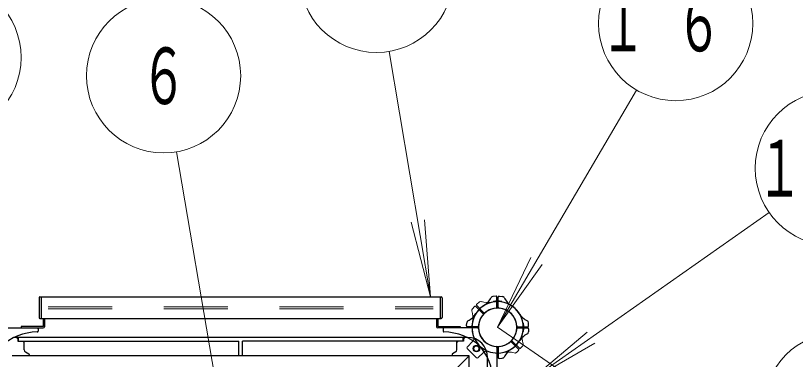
# Model space of a CAD drawing. Units: millimetres on the paper. Extents: x -385 to 0, y -594 to 267.
# Drawn here: x -236.21 to -205.87, y 202.75 to 216.11 of the extents above; entities that cross this region are included whole.
import ezdxf
from ezdxf.enums import TextEntityAlignment as Align

# ---------------------------------------------------------------- set-up
doc = ezdxf.new("R2010")
doc.units = ezdxf.units.MM
doc.linetypes.add('USER1', pattern=[4.5, 2.5, -2])
doc.linetypes.add('USER2', pattern=[6, 3, -1, 1, -1])
doc.layers.add('LY_1', color=7, linetype='Continuous', lineweight=25)
doc.styles.add('ＭＳ ゴシック', font='')
doc.styles.get('ＭＳ ゴシック').set_extended_font_data('MS Gothic')

msp = doc.modelspace()

# ---------------------------------------------------------------- linework, layer by layer
at = {"layer": 'LY_1', "lineweight": 13}
for p, q in [((-221.669, 214.723), (-220.06, 205.183)), ((-212.045, 213.219), (-217.455, 204)), ((-229.948, 210.817), (-227.454, 196.143)), ((-206.888, 208.459), (-216.271, 201.883)), ((-220.06, 205.183), (-220.299, 208.173)), ((-220.06, 205.183), (-220.815, 208.086)), ((-217.455, 204), (-216.168, 206.709)), ((-217.455, 204), (-215.717, 206.445)), ((-218.35, 204.811), (-218.433, 204.722)), ((-218.025, 204.534), (-218.302, 204.812)), ((-217.989, 204.569), (-218.267, 204.847)), ((-218.266, 204.895), (-218.177, 204.978)), ((-216.271, 201.883), (-213.974, 203.812)), ((-218.641, 203.227), (-218.42, 203.464)), ((-216.92, 203.429), (-216.642, 203.152)), ((-216.884, 203.465), (-216.607, 203.187)), ((-216.271, 201.883), (-213.674, 203.384)), ((-218.64, 203.181), (-218.273, 202.814)), ((-218.226, 202.813), (-217.99, 203.034)), ((-216.643, 203.104), (-216.739, 203.014)), ((-216.559, 203.188), (-216.469, 203.284))]:
    msp.add_line(p, q, dxfattribs=at)
at = {"layer": 'LY_1'}
for p, q in [((-235.296, 205.149), (-235.296, 204.383)), ((-235.263, 205.183), (-219.646, 205.183)), ((-235.213, 205.183), (-235.213, 204.349)), ((-219.696, 205.183), (-219.696, 204.349)), ((-219.613, 205.149), (-219.613, 204.383)), ((-217.514, 205.207), (-217.635, 205.203)), ((-217.479, 204.781), (-217.479, 205.173)), ((-217.429, 204.781), (-217.429, 205.173)), ((-217.395, 205.207), (-217.264, 205.202)), ((-217.621, 204.985), (-217.621, 204.988)), ((-217.288, 204.985), (-217.288, 204.988)), ((-235.263, 204.349), (-219.646, 204.349)), ((-235.133, 204.349), (-235.133, 204.028)), ((-235.08, 204.349), (-235.08, 204.024)), ((-219.83, 204.349), (-219.83, 204.024)), ((-219.776, 204.349), (-219.776, 204.028)), ((-236.674, 203.974), (-235.13, 203.974)), ((-235.996, 204.028), (-235.996, 203.974)), ((-235.133, 204.028), (-235.996, 204.028)), ((-235.331, 203.939), (-235.335, 203.852)), ((-218.236, 203.974), (-219.78, 203.974)), ((-219.776, 204.028), (-218.913, 204.028)), ((-219.579, 203.939), (-219.574, 203.852)), ((-218.913, 204.028), (-218.913, 203.974)), ((-218.662, 204.059), (-218.658, 204.18)), ((-218.236, 204.024), (-218.629, 204.024)), ((-216.674, 204.024), (-216.281, 204.024)), ((-216.674, 203.974), (-216.281, 203.974)), ((-216.468, 204.166), (-216.466, 204.166)), ((-216.248, 204.059), (-216.252, 204.19)), ((-216.248, 203.94), (-216.252, 203.819)), ((-218.621, 203.608), (-236.288, 203.608)), ((-236.171, 203.608), (-236.121, 203.558)), ((-236.104, 203.608), (-236.121, 203.591)), ((-236.121, 203.608), (-236.121, 203.458)), ((-236.104, 203.608), (-236.104, 203.458)), ((-218.804, 203.608), (-218.788, 203.591)), ((-218.804, 203.608), (-218.804, 203.458)), ((-218.738, 203.608), (-218.788, 203.558)), ((-218.788, 203.608), (-218.788, 203.458)), ((-216.468, 203.833), (-216.466, 203.833)), ((-236.121, 203.474), (-236.104, 203.458)), ((-236.121, 203.458), (-227.529, 203.458)), ((-235.921, 203.458), (-235.871, 203.408)), ((-235.871, 203.121), (-235.871, 203.458)), ((-227.529, 202.893), (-227.529, 203.458)), ((-227.379, 202.893), (-227.379, 203.458)), ((-218.788, 203.458), (-227.379, 203.458)), ((-219.038, 203.121), (-219.038, 203.458)), ((-218.988, 203.458), (-219.038, 203.408)), ((-218.788, 203.474), (-218.804, 203.458)), ((-235.829, 203.049), (-235.698, 202.973)), ((-219.079, 203.049), (-219.211, 202.973)), ((-217.479, 203.218), (-217.479, 201.675)), ((-217.429, 203.218), (-217.429, 202.826)), ((-218.561, 202.893), (-236.348, 202.893)), ((-235.681, 202.944), (-235.681, 202.893)), ((-219.228, 202.944), (-219.228, 202.893)), ((-219.014, 202.439), (-218.561, 202.893)), ((-218.561, 185.106), (-218.561, 202.893)), ((-217.846, 185.166), (-217.846, 202.832)), ((-217.395, 202.792), (-217.274, 202.797))]:
    msp.add_line(p, q, dxfattribs=at)
at = {"layer": 'LY_1', "linetype": 'USER1', "lineweight": 13}
for p, q in [((-234.946, 204.799), (-219.963, 204.799)), ((-234.946, 204.716), (-219.963, 204.716))]:
    msp.add_line(p, q, dxfattribs=at)
at = {"layer": 'LY_1', "linetype": 'USER2', "lineweight": 13}
msp.add_line((-217.454, 204), (-42.073, 83.581), dxfattribs=at)
at = {"layer": 'LY_1', "lineweight": 13}
for centre, radius in [((-222.168, 217.681), 3), ((-210.526, 215.806), 3), ((-238.996, 214.486), 3), ((-230.45, 213.775), 3), ((-204.432, 210.18), 3), ((-204.119, 200.804), 3), ((-218.279, 203.174), 0.1)]:
    msp.add_circle(centre, radius, dxfattribs=at)
at = {"layer": 'LY_1'}
msp.add_circle((-218.279, 203.174), 0.125, dxfattribs=at)
for centre, radius, start, end in [((-235.263, 205.149), 0.0333, 90, 180), ((-219.646, 205.149), 0.0333, 0, 90), ((-218.446, 205.542), 0.833, 302.7272, 332.5412), ((-217.632, 205.119), 0.0833, 92, 152.5412), ((-217.513, 205.173), 0.0333, 0, 92), ((-217.396, 205.173), 0.0333, 88, 180), ((-217.277, 205.119), 0.0833, 27.4588, 88), ((-216.463, 205.542), 0.833, 207.4588, 237.2728), ((-217.454, 204), 1, 122.7272, 180), ((-217.455, 203.999), 1, 90, 147.2728), ((-217.605, 204.988), 0.0167, 98.6269, 180), ((-217.455, 203.999), 1.017, 90, 98.6269), ((-217.455, 203.999), 1.017, 81.3731, 90), ((-217.455, 203.999), 1, 32.7272, 90), ((-217.305, 204.988), 0.0167, 0, 81.3731), ((-217.454, 204), 1, 0, 57.2728), ((-218.997, 204.99), 0.833, 297.4588, 327.2728), ((-217.454, 204), 0.75, 94.2707, 180), ((-217.455, 203.999), 0.75, 90, 175.7293), ((-217.513, 204.781), 0.0333, 274.2707, 0), ((-217.455, 203.999), 0.75, 4.2707, 90), ((-217.396, 204.781), 0.0333, 180, 265.7293), ((-217.454, 204), 0.75, 0, 85.7293), ((-215.913, 204.99), 0.833, 212.7272, 242.5412), ((-235.263, 204.383), 0.0333, 180, 270), ((-219.646, 204.383), 0.0333, 270, 0), ((-218.574, 204.177), 0.0833, 117.4588, 178), ((-216.335, 204.177), 0.0833, 2, 62.5412), ((-235.364, 203.941), 0.0333, 357, 90), ((-235.13, 204.024), 0.05, 270, 0), ((-219.78, 204.024), 0.05, 180, 270), ((-219.546, 203.941), 0.0333, 90, 183), ((-218.629, 204.058), 0.0333, 178, 270), ((-217.454, 204), 1, 180, 222.2172), ((-218.236, 204.058), 0.0333, 270, 355.7293), ((-218.236, 203.941), 0.0333, 4.2707, 90), ((-217.454, 204), 0.75, 180, 265.7293), ((-217.455, 203.999), 0.75, 184.2707, 270), ((-217.455, 203.999), 0.75, 270, 355.7293), ((-217.454, 204), 0.75, 274.2707, 0), ((-217.454, 204), 1, 302.7272, 0), ((-216.674, 204.058), 0.0333, 184.2707, 270), ((-216.674, 203.941), 0.0333, 90, 175.7293), ((-216.466, 204.15), 0.0167, 8.6269, 90), ((-217.454, 204), 1.017, 0, 8.6269), ((-217.454, 204), 1.017, 351.3731, 0), ((-216.281, 204.058), 0.0333, 270, 2), ((-216.281, 203.941), 0.0333, 358, 90), ((-235.327, 201.654), 2.167, 91.0841, 132.2172), ((-235.369, 203.854), 0.0333, 271.0842, 357), ((-219.541, 203.854), 0.0333, 183, 268.9158), ((-219.583, 201.654), 2.167, 47.7828, 88.9159), ((-218.621, 202.832), 0.775, 0, 90), ((-215.913, 203.008), 0.833, 117.4588, 147.2728), ((-216.466, 203.85), 0.0167, 270, 351.3731), ((-216.335, 203.822), 0.0833, 297.4588, 358), ((-219.8, 201.872), 2.167, 1.0841, 42.2172), ((-217.455, 203.999), 1, 270, 327.2728), ((-235.788, 203.121), 0.0833, 180, 240), ((-219.121, 203.121), 0.0833, 300, 0), ((-217.455, 203.999), 1, 227.7828, 270), ((-217.513, 203.218), 0.0333, 0, 85.7293), ((-217.396, 203.218), 0.0333, 94.2707, 180), ((-216.463, 202.457), 0.833, 122.7272, 152.5412), ((-235.714, 202.944), 0.0333, 0, 60), ((-219.194, 202.944), 0.0333, 120, 180), ((-217.396, 202.826), 0.0333, 180, 272), ((-217.277, 202.88), 0.0833, 272, 332.5412)]:
    msp.add_arc(centre, radius, start, end, dxfattribs=at)
at = {"layer": 'LY_1', "lineweight": 13}
for centre, radius, start, end in [((-218.326, 204.788), 0.0333, 45, 137), ((-218.243, 204.871), 0.0333, 133, 225), ((-218.12, 204.917), 0.0833, 72.4588, 133), ((-217.844, 205.791), 0.833, 252.4588, 282.2728), ((-217.454, 203.999), 1, 45, 102.2728), ((-218.372, 204.665), 0.0833, 137, 197.5412), ((-219.246, 204.389), 0.833, 347.7272, 17.5412), ((-218.048, 204.51), 0.0333, 319.2707, 45), ((-217.966, 204.593), 0.0333, 225, 310.7293), ((-217.454, 203.999), 0.75, 45, 130.7293), ((-217.454, 203.999), 0.75, 319.2707, 45), ((-217.454, 203.999), 1, 347.7272, 45), ((-217.454, 203.999), 1, 167.7272, 201.8676), ((-217.454, 203.999), 0.75, 139.2707, 225), ((-218.542, 203.577), 0.167, 317, 21.2094), ((-215.663, 203.61), 0.833, 167.7272, 197.5412), ((-217.454, 203.999), 0.75, 225, 310.7293), ((-216.943, 203.406), 0.0333, 45, 130.7293), ((-216.861, 203.488), 0.0333, 139.2707, 225), ((-216.537, 203.333), 0.0833, 317, 17.5412), ((-218.616, 203.205), 0.0333, 137, 225), ((-217.877, 202.912), 0.167, 68.7906, 133), ((-217.454, 203.999), 1, 248.1324, 282.2728), ((-217.065, 202.208), 0.833, 72.4588, 102.2728), ((-216.789, 203.082), 0.0833, 252.4588, 313), ((-216.666, 203.128), 0.0333, 313, 45), ((-216.583, 203.211), 0.0333, 225, 317), ((-218.249, 202.838), 0.0333, 225, 313)]:
    msp.add_arc(centre, radius, start, end, dxfattribs=at)

# ---------------------------------------------------------------- texts
at = {"layer": 'LY_1', "style": 'ＭＳ ゴシック', "width": 0.6}
msp.add_text('６', height=2.199, dxfattribs=at).set_placement((-230.45, 213.775), align=Align.MIDDLE_CENTER)
at = {"layer": 'LY_1', "char_height": 2.199, "attachment_point": 5, "style": 'ＭＳ ゴシック'}
for s, insert in [('\\T1.64;\\W0.6;１６', (-210.526, 215.806)), ('\\T1.64;\\W0.6;１１', (-204.432, 210.18))]:
    msp.add_mtext(s, dxfattribs=dict(at, insert=insert))

doc.saveas('drawing.dxf')
